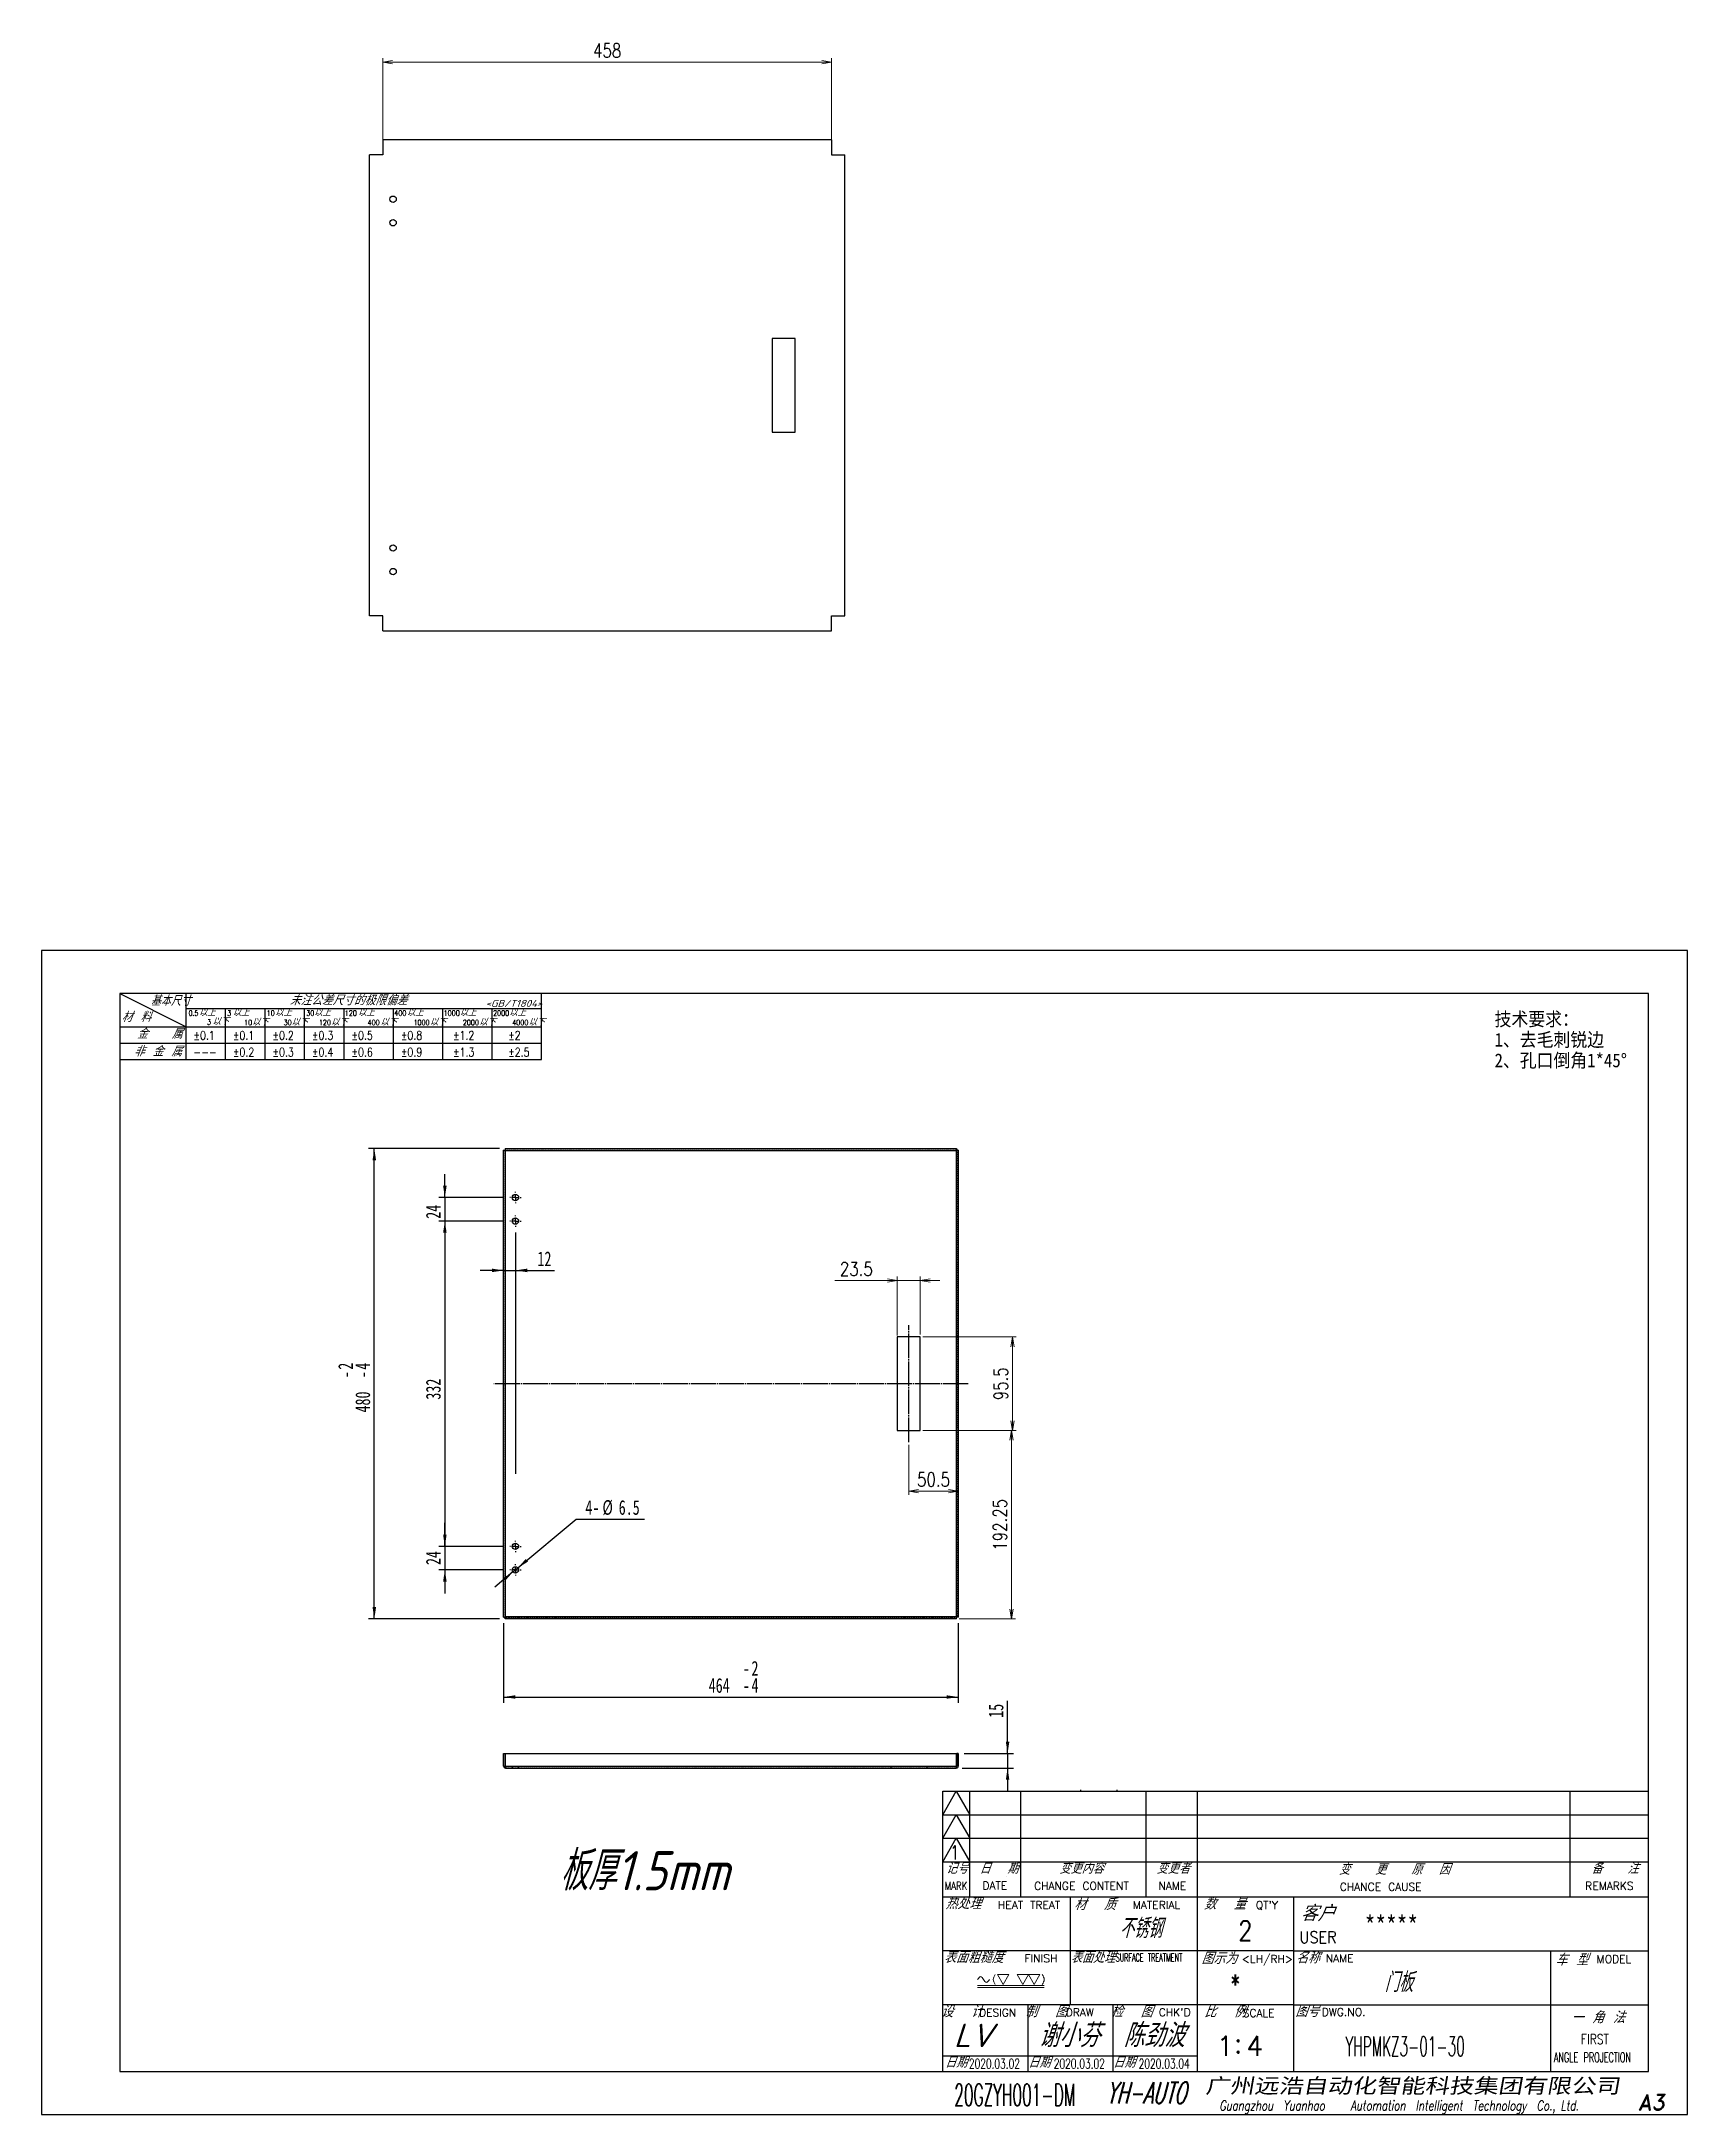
# Model space of a CAD drawing. Header units: millimetres. Extents: x 27429 to 29109, y 21419 to 23535.
import ezdxf
from ezdxf.enums import TextEntityAlignment as Align

# ---------------------------------------------------------------- set-up
doc = ezdxf.new("R2010")
doc.units = ezdxf.units.MM
doc.header["$PDMODE"] = 35
for name, pattern in [('SLD-中心线', [34.29, 30.48, -1.27, 1.27, -1.27]), ('SLD-实线', [0]), ('SLD-虚线', [1.905, 1.27, -0.635])]:
    doc.linetypes.add(name, pattern=pattern)
for name, color, linetype in [('CYLINDER', 141, 'Continuous'), ('图\\M+19E79\\M+195B6\\M+18E9A', 7, 'Continuous'), ('标注', 5, 'Continuous')]:
    doc.layers.add(name, color=color, linetype=linetype)
doc.layers.add('DIM', color=3, linetype='Continuous', lineweight=20)
doc.layers.add('标注线', color=3, linetype='Continuous', lineweight=25)
doc.styles.add('DIM', font='romans.shx', dxfattribs={"width": 0.8, "bigfont": 'bigfont.shx'})
doc.styles.add('GB', font='gbeitc.shx', dxfattribs={"bigfont": 'gbcbig.shx'})
doc.styles.add('hzdkt', font='simplex.shx')
doc.styles.add('SLDTEXTSTYLE1', font='TXT', dxfattribs={"width": 0.7})
doc.styles.get("Standard").update_dxf_attribs({"font": 'txt.shx', "width": 0.8, "oblique": 20, "bigfont": 'bigfont.shx'})
doc.styles.add('宋体', font='', dxfattribs={"width": 0.8, "height": 5})
doc.styles.add('标题\\M+18E9A', font='romand.shx', dxfattribs={"oblique": 10, "bigfont": 'bigfont.shx'})
doc.styles.add('标题栏字体', font='romans.shx', dxfattribs={"oblique": 10, "bigfont": 'bigfont.shx'})
doc.styles.get('宋体').set_extended_font_data('SimSun')
doc.dimstyles.new('YH 1-4', dxfattribs={"dimscale": 4, "dimtxt": 3.5, "dimasz": 2.5, "dimexe": 1, "dimexo": 0.625, "dimgap": 1.2, "dimtad": 3, "dimdsep": 46, "dimtxsty": 'DIM', "dimblk": 'OPEN', "dimcen": 0, "dimclrd": 8, "dimclre": 8, "dimclrt": 2, "dimazin": 2, "dimtfac": 0.5, "dimtmove": 0, "dimatfit": 3, "dimldrblk": 'OPEN', "dimfxl": 0, "dimtolj": 2, "dimlwd": 13, "dimlwe": 13, "dimarcsym": 0})

# ---------------------------------------------------------------- blocks, each defined once
blk = doc.blocks.new('FINISH_012')
at = {"layer": 'DIM'}
for p, q in [((-16.94, -5), (-14.06, -5)), ((-15.5, -7.5), (-16.94, -5)), ((-14.06, -5), (-15.5, -7.5)), ((-11.94, -5), (-9.06, -5)), ((-10.5, -7.5), (-11.94, -5)), ((-9.06, -5), (-10.5, -7.5)), ((-7.61, -7.5), (-9.06, -5)), ((-9.06, -5), (-6.17, -5)), ((-6.17, -5), (-7.61, -7.5)), ((-22.04, -7.78), (-5, -7.78)), ((-22.04, -8.28), (-5, -8.28))]:
    blk.add_line(p, q, dxfattribs=at)
for points in [[(-17.5, -5), (-18, -6.25), (-17.5, -7.5)], [(-5.5, -5), (-5, -6.25), (-5.5, -7.5)], [(-22, -6.25), (-21.25, -5.5), (-20.5, -6.25), (-19.75, -7), (-19, -6.25)]]:
    blk.add_spline(points, degree=3, dxfattribs=at)
blk = doc.blocks.new('YH A3')
at = {"layer": 'Defpoints', "linetype": 'Continuous'}
for p, q in [((0, 297), (0, 0)), ((420, 297), (0, 297)), ((420, 0), (420, 297)), ((0, 0), (420, 0))]:
    blk.add_line(p, q, dxfattribs=at)
at = {"layer": '图\\M+19E79\\M+195B6\\M+18E9A', "linetype": 'Continuous'}
for p, q in [((20, 286), (20, 11)), ((410, 286), (20, 286)), ((410, 11), (410, 286)), ((20, 11), (410, 11))]:
    blk.add_line(p, q, dxfattribs=at)
at = {"layer": '图\\M+19E79\\M+195B6\\M+18E9A', "color": 9}
for p, q in [((20, 286), (36.88, 277.54)), ((36.88, 269.2), (36.88, 286)), ((127.6, 269.2), (127.6, 286)), ((36.88, 282.22), (127.6, 282.22)), ((46.96, 269.2), (46.96, 282.22)), ((57.04, 269.2), (57.04, 282.22)), ((67.12, 269.2), (67.12, 282.22)), ((77.2, 269.2), (77.2, 282.22)), ((89.8, 269.2), (89.8, 282.22)), ((102.4, 269.2), (102.4, 282.22)), ((115, 269.2), (115, 282.22)), ((20, 277.54), (127.6, 277.54)), ((20, 273.37), (127.6, 273.37)), ((20, 269.2), (127.6, 269.2)), ((230, 82.5), (410, 82.5)), ((230, 76.5), (233.43, 82.5)), ((233.43, 82.5), (236.86, 76.5)), ((236.86, 55.5), (236.86, 82.5)), ((249.86, 55.5), (249.86, 82.5)), ((281.86, 55.5), (281.86, 82.5)), ((390, 82.5), (390, 55.5)), ((230, 76.5), (410, 76.5)), ((230, 70.5), (233.43, 76.5)), ((233.43, 76.5), (236.86, 70.5)), ((230, 70.5), (410, 70.5)), ((230, 64.5), (233.43, 70.5)), ((233.43, 70.5), (236.86, 64.5)), ((230, 64.5), (410, 64.5)), ((230, 64.5), (410, 64.5)), ((410, 55.5), (230, 55.5)), ((262.5, 55.5), (262.5, 41.75)), ((319.5, 55.5), (319.5, 11)), ((319.5, 41.75), (230, 41.75)), ((262.5, 41.75), (262.5, 28)), ((319.5, 41.75), (410, 41.75)), ((385, 41.75), (385, 11)), ((319.5, 28), (230, 28)), ((251.68, 28), (251.68, 11)), ((273.34, 28), (273.34, 11)), ((319.5, 28), (410, 28)), ((230, 15), (295, 15))]:
    blk.add_line(p, q, dxfattribs=at)
at = {"layer": '图\\M+19E79\\M+195B6\\M+18E9A', "color": 9, "linetype": 'Continuous'}
for p, q in [((230, 11), (230, 82.5)), ((295, 11), (295, 82.5)), ((246.18, 60.71), (246.18, 60.71)), ((246.18, 60.71), (246.18, 60.71)), ((246.18, 60.71), (246.18, 60.71)), ((399.47, 38.42), (399.47, 38.42))]:
    blk.add_line(p, q, dxfattribs=at)
at = {"layer": '图\\M+19E79\\M+195B6\\M+18E9A', "color": 7}
blk.add_line((410, 55.5), (230, 55.5), dxfattribs=at)
at = {"layer": '图\\M+19E79\\M+195B6\\M+18E9A', "color": 9}
for s, height, style, width, p in [('基本尺寸', 2.52, 'GB', 1.2, (27.84, 282.88)), ('未注公差尺寸的极限偏差', 2.52, 'GB', 1.5, (63.32, 283.02)), ('材 料', 2.52, 'GB', 1.5, (20.42, 278.77)), ('0.5', 1.35, 'DIM', 0.7, (37.54, 280.35)), ('以上', 1.62, 'GB', 1.3, (40.15, 280.3)), ('3', 1.35, 'DIM', 0.8, (47.39, 280.35)), ('以上', 1.62, 'GB', 1.3, (48.76, 280.3)), ('10', 1.35, 'DIM', 0.8, (57.47, 280.35)), ('以上', 1.62, 'GB', 1.3, (59.6, 280.3)), ('30', 1.35, 'DIM', 0.8, (67.55, 280.35)), ('以上', 1.62, 'GB', 1.3, (69.53, 280.3)), ('120', 1.35, 'DIM', 0.8, (77.39, 280.35)), ('以上', 1.62, 'GB', 1.3, (80.72, 280.3)), ('400', 1.35, 'DIM', 0.8, (90.03, 280.35)), ('以上', 1.62, 'GB', 1.3, (93.19, 280.3)), ('1000', 1.35, 'DIM', 0.8, (102.63, 280.35)), ('以上', 1.62, 'GB', 1.3, (106.67, 280.3)), ('<GB/T1804>', 1.8, 'GB', 1.3, (113.29, 282.59)), ('2000', 1.35, 'DIM', 0.8, (115.23, 280.35)), ('以上', 1.62, 'GB', 1.3, (119.31, 280.3)), ('金   属', 2.52, 'GB', 1.5, (24.33, 274.48)), ('\\M+1817D0.1', 2.205, 'DIM', 0.8, (38.78, 274.23)), ('3', 1.35, 'DIM', 0.8, (42.24, 278.06)), ('以下', 1.62, 'GB', 1.3, (43.61, 278.01)), ('\\M+1817D0.1', 2.205, 'DIM', 0.8, (48.86, 274.23)), ('10', 1.35, 'DIM', 0.8, (51.7, 277.92)), ('以下', 1.62, 'GB', 1.3, (53.69, 277.87)), ('\\M+1817D0.2', 2.205, 'DIM', 0.8, (58.94, 274.23)), ('30', 1.35, 'DIM', 0.8, (61.78, 277.92)), ('以下', 1.62, 'GB', 1.3, (63.77, 277.87)), ('\\M+1817D0.3', 2.205, 'DIM', 0.8, (69.02, 274.23)), ('120', 1.35, 'DIM', 0.8, (70.77, 277.92)), ('以下', 1.62, 'GB', 1.3, (73.85, 277.87)), ('\\M+1817D0.5', 2.205, 'DIM', 0.8, (79.1, 274.23)), ('400', 1.35, 'DIM', 0.8, (83.21, 277.92)), ('以下', 1.62, 'GB', 1.3, (86.45, 277.87)), ('\\M+1817D0.8', 2.205, 'DIM', 0.8, (91.7, 274.23)), ('1000', 1.35, 'DIM', 0.8, (94.92, 277.92)), ('以下', 1.62, 'GB', 1.3, (99.05, 277.87)), ('\\M+1817D1.2', 2.205, 'DIM', 0.8, (105.02, 274.23)), ('2000', 1.35, 'DIM', 0.8, (107.5, 277.92)), ('以下', 1.62, 'GB', 1.3, (111.65, 277.87)), ('\\M+1817D2', 2.205, 'DIM', 0.8, (119.09, 274.23)), ('4000', 1.35, 'DIM', 0.8, (120.1, 277.92)), ('以下', 1.62, 'GB', 1.3, (124.25, 277.87)), ('非 金 属', 2.52, 'GB', 1.5, (23.53, 269.99)), ('---', 2.205, 'DIM', 0.8, (38.78, 269.94)), ('\\M+1817D0.2', 2.205, 'DIM', 0.8, (48.86, 269.94)), ('\\M+1817D0.3', 2.205, 'DIM', 0.8, (58.94, 269.94)), ('\\M+1817D0.4', 2.205, 'DIM', 0.8, (69.02, 269.94)), ('\\M+1817D0.6', 2.205, 'DIM', 0.8, (79.1, 269.94)), ('\\M+1817D0.9', 2.205, 'DIM', 0.8, (91.7, 269.94)), ('\\M+1817D1.3', 2.205, 'DIM', 0.8, (105.02, 269.94)), ('\\M+1817D2.5', 2.205, 'DIM', 0.8, (119.09, 269.94)), ('记号', 2.8, 'GB', 1.4, (230.72, 61.43)), ('日  期', 2.8, 'GB', 1.4, (239.28, 61.43)), ('变更内容', 2.8, 'GB', 1.4, (259.68, 61.43)), ('变更者', 2.8, 'GB', 1.4, (284.48, 61.43)), ('变   更   原  因', 2.8, 'GB', 1.4, (331.02, 61.18)), ('备   注', 2.8, 'GB', 1.4, (395.41, 61.43)), ('热处理', 3, 'GB', 1.4, (230.61, 52.37)), ('材  质', 3, 'GB', 1.4, (263.44, 52.14)), ('数  量', 3, 'GB', 1.4, (296.59, 52.28)), ('表面粗糙度', 3, 'GB', 1.4, (230.24, 38.66)), ('表面处理', 3, 'GB', 1.3, (262.62, 38.66)), ('图示为', 3, 'GB', 1.4, (295.92, 38.38)), ('名称\u3000', 3, 'GB', 1.4, (320.05, 38.56)), ('比  例\u3000', 3, 'GB', 1.4, (296.61, 24.77)), ('图号', 3, 'GB', 1.4, (319.87, 24.88))]:
    blk.add_text(s, height=height, dxfattribs=dict(at, style=style, width=width)).set_placement(p)
for s, height, width, p in [('MARK', 2, 0.8, (233.35, 57.34)), ('USER', 3, 0.9, (325.72, 43.73))]:
    blk.add_text(s, height=height, dxfattribs=dict(at, width=width)).set_placement(p, align=Align.CENTER)
for s, p in [('DATE', (243.26, 57.42)), ('CHANGE CONTENT', (265.34, 57.34)), ('HEAT TREAT', (252, 52.46)), ('MATERIAL', (284.5, 52.46)), ('FINISH', (255.02, 38.84))]:
    blk.add_text(s, height=2, dxfattribs=at).set_placement(p, align=Align.CENTER)
for s, p in [('NAME', (288.56, 58.34)), ('CHANCE CAUSE', (341.71, 58.09)), ('REMARKS', (400.08, 58.34)), ('MODEL', (401.21, 39.65))]:
    blk.add_text(s, height=2, dxfattribs=at).set_placement(p, align=Align.MIDDLE)
for s, p in [("QT'Y ", (309.85, 52.43)), ('<LH/RH>', (306.29, 38.68)), ('NAME', (327.69, 38.84)), (' DESIGN', (237.43, 25.01)), (' DRAW', (259.57, 25.06)), ("CHK'D", (285.09, 25.09)), ('SCALE', (306.49, 24.88)), ('DWG.NO.', (326.67, 25.14))]:
    blk.add_text(s, height=2, dxfattribs=at).set_placement(p)
at = {"layer": '图\\M+19E79\\M+195B6\\M+18E9A', "color": 9, "style": 'GB'}
for s, height, width, p in [('客户', 4, 1.5, (325.5, 49.34)), ('设  计', 3, 1.4, (234.8, 24.81)), ('制  图', 3, 1.4, (256.29, 24.81)), ('检  图', 3, 1.4, (278.12, 24.81)), ('一 角 法', 3, 1.4, (397.09, 23.29)), ('日期', 2.8, 1.4, (233.29, 11.96)), ('日期', 2.8, 1.4, (254.52, 11.96)), ('日期', 2.8, 1.4, (276.18, 11.96))]:
    blk.add_text(s, height=height, dxfattribs=dict(at, width=width)).set_placement(p, align=Align.CENTER)
at = {"layer": '图\\M+19E79\\M+195B6\\M+18E9A', "color": 9}
for s, height, width, p in [('SURFACE TREATMENT', 2, 0.6, (274.08, 39.06)), ('FIRST', 2.5, 0.800645, (392.8, 17.97)), ('ANGLE PROJECTION', 2.5, 0.6, (385.9, 13.33))]:
    blk.add_text(s, height=height, dxfattribs=dict(at, width=width)).set_placement(p)
at = {"layer": '图\\M+19E79\\M+195B6\\M+18E9A', "color": 9, "style": 'GB', "width": 1.4}
blk.add_text('车 型', height=3, dxfattribs=at).set_placement((390.38, 39.65), align=Align.MIDDLE)
at = {"layer": '图\\M+19E79\\M+195B6\\M+18E9A', "color": 9, "style": '标题栏字体'}
blk.add_text(':', height=5, dxfattribs=at).set_placement((304.25, 15.69))
at = {"layer": '图\\M+19E79\\M+195B6\\M+18E9A', "color": 7, "style": '标题\\M+18E9A'}
for s, height, oblique, width, p in [('YH-AUTO', 5.5, 15, 0.6, (281.84, 5.55)), ('Guangzhou  Yuanhao   Automation  Intelligent  Technology  Co., Ltd.', 2.5, 10, 0.75, (346.39, 1.94))]:
    blk.add_text(s, height=height, dxfattribs=dict(at, oblique=oblique, width=width)).set_placement(p, align=Align.MIDDLE)
at = {"layer": '图\\M+19E79\\M+195B6\\M+18E9A', "color": 7, "lineweight": -3, "style": '宋体', "oblique": 10, "width": 1.2}
blk.add_text('广州远浩自动化智能科技集团有限公司', height=3.8, dxfattribs=at).set_placement((296.96, 5.45))
at = {"layer": '图\\M+19E79\\M+195B6\\M+18E9A', "color": 7, "style": '标题\\M+18E9A', "oblique": 10}
blk.add_text('A3', height=4, dxfattribs=at).set_placement((410.8, 3.14), align=Align.MIDDLE)
blk = doc.blocks.new('_Open')
at = {"color": 0, "linetype": 'ByBlock', "lineweight": -2}
for p, q in [((-1, 0.17), (0, 0)), ((-1, -0.17), (0, 0)), ((0, 0), (-1, 0))]:
    blk.add_line(p, q, dxfattribs=at)
blk = doc.blocks.new('*D3')
at = {"layer": 'CYLINDER', "color": 8, "lineweight": 13, "transparency": 16777216}
for p, q in [((26162.7, 4377.8), (26257.4, 4377.8)), ((26253.4, 4367.8), (26253.4, 4195.5)), ((26199.8, 4185.5), (26257.4, 4185.5))]:
    blk.add_line(p, q, dxfattribs=at)
at = {"layer": 'Defpoints', "color": 0, "transparency": 16777216}
for p in [(26160.2, 4377.8), (26197.3, 4185.5), (26253.4, 4185.5)]:
    blk.add_point(p, dxfattribs=at)
at = {"layer": 'CYLINDER', "color": 8, "lineweight": 13, "transparency": 16777216, "xscale": 10, "yscale": 10, "zscale": 10}
for p, rotation in [((26253.4, 4377.8), 90), ((26253.4, 4185.5), 270)]:
    blk.add_blockref('_Open', p, dxfattribs=dict(at, rotation=rotation))
at = {"layer": 'CYLINDER', "color": 2, "transparency": 16777216, "insert": (26241.6, 4281.6), "char_height": 14, "attachment_point": 5, "rotation": 90, "style": 'DIM'}
blk.add_mtext('\\A2;192.25', dxfattribs=at)
blk = doc.blocks.new('*D4')
at = {"layer": 'CYLINDER', "color": 8, "lineweight": 13, "transparency": 16777216}
for p, q in [((26162.7, 4473.3), (26258.2, 4473.3)), ((26254.2, 4387.8), (26254.2, 4463.3)), ((26162.7, 4377.8), (26258.2, 4377.8))]:
    blk.add_line(p, q, dxfattribs=at)
at = {"layer": 'Defpoints', "color": 0, "transparency": 16777216}
for p in [(26160.2, 4473.3), (26254.2, 4473.3), (26160.2, 4377.8)]:
    blk.add_point(p, dxfattribs=at)
at = {"layer": 'CYLINDER', "color": 8, "lineweight": 13, "transparency": 16777216, "xscale": 10, "yscale": 10, "zscale": 10}
for p, rotation in [((26254.2, 4473.3), 90), ((26254.2, 4377.8), 270)]:
    blk.add_blockref('_Open', p, dxfattribs=dict(at, rotation=rotation))
at = {"layer": 'CYLINDER', "color": 2, "transparency": 16777216, "insert": (26242.4, 4425.5), "char_height": 14, "attachment_point": 5, "rotation": 90, "style": 'DIM'}
blk.add_mtext('\\A2;95.5', dxfattribs=at)
blk = doc.blocks.new('*D5')
at = {"layer": 'CYLINDER', "color": 8, "lineweight": 13, "transparency": 16777216}
for p, q in [((26126.7, 4530.9), (26073, 4530.9)), ((26136.7, 4474.6), (26136.7, 4534.9)), ((26160.2, 4530.9), (26136.7, 4530.9)), ((26160.2, 4475.8), (26160.2, 4534.9)), ((26170.2, 4530.9), (26180.2, 4530.9))]:
    blk.add_line(p, q, dxfattribs=at)
at = {"layer": 'Defpoints', "color": 0, "transparency": 16777216}
for p in [(26160.2, 4530.9), (26136.7, 4472.1), (26160.2, 4473.3)]:
    blk.add_point(p, dxfattribs=at)
at = {"layer": 'CYLINDER', "color": 8, "lineweight": 13, "transparency": 16777216, "xscale": 10, "yscale": 10, "zscale": 10}
blk.add_blockref('_Open', (26136.7, 4530.9), dxfattribs=at)
at = {"layer": 'CYLINDER', "color": 8, "lineweight": 13, "transparency": 16777216, "xscale": 10, "yscale": 10, "zscale": 10, "rotation": 180}
blk.add_blockref('_Open', (26160.2, 4530.9), dxfattribs=at)
at = {"layer": 'CYLINDER', "color": 2, "transparency": 16777216, "insert": (26094.9, 4542.7), "char_height": 14, "attachment_point": 5, "style": 'DIM'}
blk.add_mtext('\\A2;23.5', dxfattribs=at)
blk = doc.blocks.new('*D6')
at = {"layer": 'CYLINDER', "color": 8, "lineweight": 13, "transparency": 16777216}
for p, q in [((26148.5, 4363.3), (26148.5, 4312)), ((26199, 4359.8), (26199, 4312)), ((26158.5, 4316), (26189, 4316))]:
    blk.add_line(p, q, dxfattribs=at)
at = {"layer": 'Defpoints', "color": 0, "transparency": 16777216}
for p in [(26148.5, 4365.8), (26199, 4362.3), (26199, 4316)]:
    blk.add_point(p, dxfattribs=at)
at = {"layer": 'CYLINDER', "color": 8, "lineweight": 13, "transparency": 16777216, "xscale": 10, "yscale": 10, "zscale": 10, "rotation": 180}
blk.add_blockref('_Open', (26148.5, 4316), dxfattribs=at)
at = {"layer": 'CYLINDER', "color": 8, "lineweight": 13, "transparency": 16777216, "xscale": 10, "yscale": 10, "zscale": 10}
blk.add_blockref('_Open', (26199, 4316), dxfattribs=at)
at = {"layer": 'CYLINDER', "color": 2, "transparency": 16777216, "insert": (26173.7, 4327.8), "char_height": 14, "attachment_point": 5, "style": 'DIM'}
blk.add_mtext('\\A2;50.5', dxfattribs=at)
blk = doc.blocks.new('*D7')
at = {"layer": 'CYLINDER', "color": 8, "lineweight": 13, "transparency": 16777216}
for p, q in [((27777.5, 23421.7), (27777.5, 23518)), ((27787.5, 23514), (28225.5, 23514)), ((28235.5, 23421.7), (28235.5, 23518))]:
    blk.add_line(p, q, dxfattribs=at)
at = {"layer": 'Defpoints', "color": 0, "transparency": 16777216}
for p in [(28235.5, 23514), (27777.5, 23419.2), (28235.5, 23419.2)]:
    blk.add_point(p, dxfattribs=at)
at = {"layer": 'CYLINDER', "color": 8, "lineweight": 13, "transparency": 16777216, "xscale": 10, "yscale": 10, "zscale": 10, "rotation": 180}
blk.add_blockref('_Open', (27777.5, 23514), dxfattribs=at)
at = {"layer": 'CYLINDER', "color": 8, "lineweight": 13, "transparency": 16777216, "xscale": 10, "yscale": 10, "zscale": 10}
blk.add_blockref('_Open', (28235.5, 23514), dxfattribs=at)
at = {"layer": 'CYLINDER', "color": 2, "transparency": 16777216, "insert": (28006.5, 23525.8), "char_height": 14, "attachment_point": 5, "style": 'DIM'}
blk.add_mtext('\\A2;458', dxfattribs=at)

msp = doc.modelspace()

# ---------------------------------------------------------------- linework, layer by layer
at = {"color": 7, "linetype": 'SLD-实线'}
for p, q in [((28198.243, 23231.773), (28174.743, 23231.773)), ((28174.743, 23231.773), (28174.743, 23136.273)), ((28198.243, 23136.273), (28198.243, 23231.773)), ((28174.743, 23136.273), (28198.243, 23136.273)), ((27902.518, 22405.188), (27902.841, 22403.188)), ((27902.518, 22405.188), (27902.518, 22403.688)), ((27902.518, 22405.188), (28363.164, 22405.188)), ((28362.841, 22403.188), (28363.164, 22405.188)), ((28363.164, 22405.188), (28363.164, 22403.688)), ((27900.841, 22403.511), (27902.341, 22403.511)), ((27902.841, 22403.188), (27900.841, 22403.511)), ((27900.841, 21926.865), (27900.841, 22403.511)), ((27902.841, 22403.188), (27902.341, 22403.511)), ((27902.518, 22403.688), (27902.841, 22403.188)), ((27902.841, 22403.188), (28362.841, 22403.188)), ((27902.841, 21927.188), (27902.841, 22403.188)), ((28362.841, 22403.188), (28363.164, 22403.688)), ((28364.841, 22403.511), (28362.841, 22403.188)), ((28363.341, 22403.511), (28362.841, 22403.188)), ((28362.841, 22403.188), (28362.841, 21927.188)), ((28364.841, 22403.511), (28363.341, 22403.511)), ((28364.841, 22403.511), (28364.841, 21926.865)), ((28326.091, 22212.938), (28302.591, 22212.938)), ((28302.591, 22212.938), (28302.591, 22117.438)), ((28326.091, 22117.438), (28326.091, 22212.938)), ((28302.591, 22117.438), (28326.091, 22117.438)), ((27900.841, 21926.865), (27902.841, 21927.188)), ((27900.841, 21926.865), (27902.341, 21926.865)), ((27902.341, 21926.865), (27902.841, 21927.188)), ((27902.841, 21927.188), (27902.518, 21926.688)), ((27902.841, 21927.188), (27902.518, 21925.188)), ((27902.518, 21925.188), (27902.518, 21926.688)), ((28363.164, 21925.188), (27902.518, 21925.188)), ((28362.841, 21927.188), (27902.841, 21927.188)), ((28362.841, 21927.188), (28363.341, 21926.865)), ((28362.841, 21927.188), (28364.841, 21926.865)), ((28363.164, 21925.188), (28362.841, 21927.188)), ((28363.164, 21926.688), (28362.841, 21927.188)), ((28363.164, 21925.188), (28363.164, 21926.688)), ((28364.841, 21926.865), (28363.341, 21926.865)), ((27900.841, 21774.973), (27900.841, 21787.973)), ((27900.841, 21787.973), (27902.341, 21787.973)), ((27900.841, 21774.973), (27902.341, 21774.973)), ((27902.341, 21774.973), (27902.341, 21787.973)), ((27902.518, 21787.973), (27902.518, 21774.973)), ((27902.518, 21787.973), (28363.164, 21787.973)), ((27902.518, 21774.973), (28363.164, 21774.973)), ((27902.841, 21772.973), (28362.841, 21772.973)), ((28363.164, 21774.973), (28363.164, 21787.973)), ((28363.341, 21787.973), (28363.341, 21774.973)), ((28364.841, 21787.973), (28363.341, 21787.973)), ((28364.841, 21774.973), (28363.341, 21774.973)), ((28364.841, 21787.973), (28364.841, 21774.973))]:
    msp.add_line(p, q, dxfattribs=at)
at = {"color": 7, "linetype": 'SLD-虚线'}
for p, q in [((27902.341, 21926.865), (27902.341, 22403.511)), ((27902.518, 22403.688), (28363.164, 22403.688)), ((28363.341, 22403.511), (28363.341, 21926.865)), ((28363.164, 21926.688), (27902.518, 21926.688)), ((27902.841, 21774.473), (28362.841, 21774.473)), ((27902.841, 21772.973), (27902.841, 21774.473)), ((27909.591, 21774.473), (27909.591, 21772.973)), ((27916.091, 21772.973), (27916.091, 21774.473)), ((28295.841, 21774.473), (28295.841, 21772.973)), ((28332.841, 21774.473), (28332.841, 21772.973)), ((28362.841, 21772.973), (28362.841, 21774.473)), ((28489.557, 21750.88), (28489.557, 21749.38)), ((28526.557, 21750.88), (28526.557, 21749.38))]:
    msp.add_line(p, q, dxfattribs=at)
at = {"color": 7, "linetype": 'SLD-实线'}
for centre in [(27787.993, 23374.023), (27787.993, 23350.023), (27787.993, 23018.023), (27787.993, 22994.023), (27912.841, 22355.188), (27912.841, 22331.188), (27912.841, 21999.188), (27912.841, 21975.188)]:
    msp.add_circle(centre, 3.25, dxfattribs=at)
for centre, radius, start, end in [((27902.841, 21774.973), 2, 180, 270), ((27902.841, 21774.973), 0.5, 180, 230.635108), ((28362.841, 21774.973), 2, 270, 0), ((28362.841, 21774.973), 0.5, 309.364892, 0)]:
    msp.add_arc(centre, radius, start, end, dxfattribs=at)
at = {"color": 7, "linetype": 'SLD-虚线'}
for centre, start, end in [((27902.841, 21774.973), 230.635108, 270), ((28362.841, 21774.973), 270, 309.364892)]:
    msp.add_arc(centre, 0.5, start, end, dxfattribs=at)
at = {"color": 7, "linetype": 'SLD-实线'}
for centre, start_param, end_param in [((27902.841, 21774.973), 1.57079633, 3.14159265), ((28362.841, 21774.973), 3.14159265, 4.71238898)]:
    msp.add_ellipse(centre, major_axis=(0, 2), ratio=0.16161165, start_param=start_param, end_param=end_param, dxfattribs=at)
at = {"color": 7, "linetype": 'SLD-虚线'}
for centre, start_param, end_param in [((27902.841, 21774.973), 1.57079633, 3.14159265), ((28362.841, 21774.973), 3.14159265, 4.71238898)]:
    msp.add_ellipse(centre, major_axis=(0, 0.5), ratio=0.64644661, start_param=start_param, end_param=end_param, dxfattribs=at)
at = {"layer": 'CYLINDER'}
for p, q in [((28235.493, 23434.523), (27777.493, 23434.523)), ((27777.493, 23434.523), (27777.493, 23419.223)), ((28235.493, 23434.523), (28235.493, 23419.223)), ((27763.993, 22948.823), (27763.993, 23419.223)), ((27777.493, 23419.223), (27763.993, 23419.223)), ((28235.493, 23419.223), (28248.993, 23419.223)), ((28248.993, 22948.823), (28248.993, 23419.223)), ((27777.493, 22948.823), (27763.993, 22948.823)), ((27777.493, 22933.523), (27777.493, 22948.823)), ((28235.493, 22948.823), (28248.993, 22948.823)), ((28235.493, 22933.523), (28235.493, 22948.823)), ((27777.493, 22933.523), (28235.493, 22933.523))]:
    msp.add_line(p, q, dxfattribs=at)
at = {"layer": '标注', "color": 179, "linetype": 'SLD-实线'}
msp.add_line((27702.58, 22515.284), (27702.58, 22515.142), dxfattribs=at)
at = {"layer": '标注'}
for p, q in [((27896.518, 22405.188), (27762.841, 22405.188)), ((27768.841, 21925.188), (27768.841, 22405.188)), ((27840.841, 22355.188), (27840.841, 22379.188)), ((27901.091, 22355.188), (27834.841, 22355.188)), ((27840.841, 22355.188), (27840.841, 22331.188)), ((27901.091, 22331.188), (27834.841, 22331.188)), ((27901.091, 22331.188), (27834.841, 22331.188)), ((27840.841, 22331.188), (27840.841, 22307.188)), ((27840.841, 22331.188), (27840.841, 21999.188)), ((27912.841, 22319.438), (27912.841, 22073.176)), ((27900.841, 22280.846), (27876.841, 22280.846)), ((27900.841, 22280.846), (27912.841, 22280.846)), ((27912.841, 22280.846), (27952.795, 22280.846)), ((27915.331, 21977.277), (27974.705, 22027.094)), ((27974.705, 22027.094), (28044.462, 22027.094)), ((27840.841, 21999.188), (27840.841, 22023.188)), ((27901.091, 21999.188), (27834.841, 21999.188)), ((27901.091, 21999.188), (27834.841, 21999.188)), ((27840.841, 21999.188), (27840.841, 21975.188)), ((27901.091, 21975.188), (27834.841, 21975.188)), ((27840.841, 21975.188), (27840.841, 21951.188)), ((27910.351, 21973.099), (27891.965, 21957.673)), ((27910.351, 21973.099), (27915.331, 21977.277)), ((27896.518, 21925.188), (27762.841, 21925.188)), ((27900.841, 21920.865), (27900.841, 21839.469)), ((28364.841, 21920.865), (28364.841, 21839.469)), ((27900.841, 21845.469), (28364.841, 21845.469)), ((28415.161, 21787.973), (28415.161, 21841.726)), ((28368.841, 21772.973), (28421.161, 21772.973)), ((28370.841, 21787.973), (28421.161, 21787.973)), ((28415.161, 21787.973), (28415.161, 21772.973)), ((28415.161, 21772.973), (28415.161, 21748.973))]:
    msp.add_line(p, q, dxfattribs=at)
at = {"layer": '标注', "color": 0}
for p, q in [((27907.841, 22355.188), (27907.091, 22355.188)), ((27912.841, 22355.188), (27910.341, 22355.188)), ((27912.841, 22360.188), (27912.841, 22360.938)), ((27912.841, 22355.188), (27912.841, 22357.688)), ((27912.841, 22355.188), (27912.841, 22352.688)), ((27912.841, 22355.188), (27915.341, 22355.188)), ((27912.841, 22350.188), (27912.841, 22349.438)), ((27917.841, 22355.188), (27918.591, 22355.188)), ((27907.841, 22331.188), (27907.091, 22331.188)), ((27912.841, 22331.188), (27910.341, 22331.188)), ((27912.841, 22336.188), (27912.841, 22336.938)), ((27912.841, 22331.188), (27912.841, 22333.688)), ((27912.841, 22331.188), (27912.841, 22328.688)), ((27912.841, 22331.188), (27915.341, 22331.188)), ((27912.841, 22326.188), (27912.841, 22325.438)), ((27917.841, 22331.188), (27918.591, 22331.188)), ((27912.841, 22004.188), (27912.841, 22004.938)), ((27907.841, 21999.188), (27907.091, 21999.188)), ((27912.841, 21999.188), (27910.341, 21999.188)), ((27912.841, 21999.188), (27912.841, 22001.688)), ((27912.841, 21999.188), (27912.841, 21996.688)), ((27912.841, 21999.188), (27915.341, 21999.188)), ((27912.841, 21994.188), (27912.841, 21993.438)), ((27917.841, 21999.188), (27918.591, 21999.188)), ((27907.841, 21975.188), (27907.091, 21975.188)), ((27912.841, 21975.188), (27910.341, 21975.188)), ((27912.841, 21980.188), (27912.841, 21980.938)), ((27912.841, 21975.188), (27912.841, 21977.688)), ((27912.841, 21975.188), (27912.841, 21972.688)), ((27912.841, 21975.188), (27915.341, 21975.188)), ((27912.841, 21970.188), (27912.841, 21969.438)), ((27917.841, 21975.188), (27918.591, 21975.188))]:
    msp.add_line(p, q, dxfattribs=at)
at = {"layer": '标注', "linetype": 'SLD-中心线', "ltscale": 0.833333}
for p, q in [((28314.341, 22105.438), (28314.341, 22224.938)), ((28374.841, 22165.188), (27890.841, 22165.188))]:
    msp.add_line(p, q, dxfattribs=at)
at = {"layer": '标注'}
for points in [[(27768.841, 22405.188), (27767.041, 22393.188), (27770.641, 22393.188)], [(27840.841, 22355.188), (27842.641, 22367.188), (27839.041, 22367.188)], [(27840.841, 22331.188), (27839.041, 22319.188), (27842.641, 22319.188)], [(27840.841, 22331.188), (27839.041, 22319.188), (27842.641, 22319.188)], [(27900.841, 22280.846), (27888.841, 22282.646), (27888.841, 22279.046)], [(27912.841, 22280.846), (27924.841, 22279.046), (27924.841, 22282.646)], [(27840.841, 21999.188), (27842.641, 22011.188), (27839.041, 22011.188)], [(27840.841, 21999.188), (27842.641, 22011.188), (27839.041, 22011.188)], [(27915.331, 21977.277), (27925.68, 21983.611), (27923.366, 21986.369)], [(27840.841, 21975.188), (27839.041, 21963.188), (27842.641, 21963.188)], [(27910.351, 21973.099), (27900.001, 21966.765), (27902.315, 21964.007)], [(27768.841, 21925.188), (27770.641, 21937.188), (27767.041, 21937.188)], [(27900.841, 21845.469), (27912.841, 21843.669), (27912.841, 21847.269)], [(28364.841, 21845.469), (28352.841, 21847.269), (28352.841, 21843.669)], [(28415.161, 21787.973), (28416.961, 21799.973), (28413.361, 21799.973)], [(28415.161, 21772.973), (28413.361, 21760.973), (28416.961, 21760.973)]]:
    msp.add_solid(points, dxfattribs=at)

# ---------------------------------------------------------------- block references
at = {"xscale": 4, "yscale": 4, "zscale": 4}
msp.add_blockref('YH A3', (27429.125, 21419.38), dxfattribs=at)
at = {"layer": '图\\M+19E79\\M+195B6\\M+18E9A', "xscale": 4, "yscale": 4, "zscale": 4}
msp.add_blockref('FINISH_012', (28472.603, 21582.222), dxfattribs=at)

# ---------------------------------------------------------------- texts
at = {"layer": '图\\M+19E79\\M+195B6\\M+18E9A', "color": 3}
for s, height, style, p in [('板厚1.5mm', 40, 'GB', (27957.756, 21648.219)), ('不锈钢', 20, 'GB', (28529.415, 21599.453)), ('门板', 20, 'GB', (28799.912, 21544.453)), ('1', 20, '标题栏字体', (28628.622, 21479.393)), ('4', 20, '标题栏字体', (28658.811, 21479.393))]:
    msp.add_text(s, height=height, dxfattribs=dict(at, style=style)).set_placement(p)
at = {"layer": '图\\M+19E79\\M+195B6\\M+18E9A', "color": 3, "style": '标题栏字体'}
for s, height, width, p in [('1', 14, 0.8, (28356.529, 21679.798)), ('2', 20, 0.8, (28650.949, 21596.985)), ('*', 20, 0.8, (28641.922, 21542.355)), ('YHPMKZ3-01-30', 20, 0.511179, (28759.999, 21479.037)), ('2020.03.02', 10, 0.675202, (28375.685, 21466.321)), ('2020.03.02', 10, 0.675202, (28462.325, 21466.321)), ('2020.03.04', 10, 0.675202, (28548.965, 21466.321)), ('20GZYH001-DM', 22.4, 0.511179, (28360.757, 21428.158))]:
    msp.add_text(s, height=height, dxfattribs=dict(at, width=width)).set_placement(p)
at = {"layer": '图\\M+19E79\\M+195B6\\M+18E9A', "color": 3, "lineweight": -3}
for s, height, style, width, p in [('*****', 20, '宋体', 0.8, (28779.639, 21602.106)), ('LV', 24, 'GB', 1.2, (28360.018, 21488.158)), ('谢小芬', 24, 'GB', 1.2, (28446.658, 21488.158)), ('陈劲波', 24, 'GB', 1.2, (28533.298, 21488.158))]:
    msp.add_text(s, height=height, dxfattribs=dict(at, style=style, width=width)).set_placement(p)
at = {"layer": '标注', "char_height": 15, "attachment_point": 1, "rotation": 90, "style": 'SLDTEXTSTYLE1'}
for s, insert in [('24', (27821.505, 22333.528)), ('2', (27732.046, 22179.491)), ('-', (27732.046, 22170.762)), ('4', (27749.505, 22179.491)), ('-', (27749.505, 22170.762)), ('480', (27749.505, 22135.845)), ('332', (27821.505, 22148.939)), ('24', (27821.505, 21980.177)), ('15', (28395.825, 21824.268))]:
    msp.add_mtext(s, dxfattribs=dict(at, insert=insert))
at = {"layer": '标注', "char_height": 15, "attachment_point": 1, "style": 'SLDTEXTSTYLE1'}
for s, insert in [('12', (27935.337, 22300.182)), ('4-', (27984.23, 22046.43)), ('%%c', (28001.689, 22046.43)), ('6.5', (28018.274, 22046.43)), ('2', (28153.766, 21882.264)), ('464', (28110.12, 21864.805)), ('-', (28145.037, 21882.264)), ('-', (28145.037, 21864.805)), ('4', (28153.766, 21864.805))]:
    msp.add_mtext(s, dxfattribs=dict(at, insert=insert))
at = {"layer": '标注线', "insert": (28912.186, 22486.508), "char_height": 14, "attachment_point": 7, "line_spacing_factor": 0.903614, "style": 'hzdkt'}
msp.add_mtext('{\\fSimSun|b0|i0|c134|p2;\\W0.9;技术要求：\\fSimSun|b0|i0|c0|p2;\\P1\\fSimSun|b0|i0|c134|p2;、去毛刺锐边\\fSimSun|b0|i0|c0|p2;\\P2\\fSimSun|b0|i0|c134|p2;、孔口倒角\\fSimSun|b0|i0|c0|p2;1*45%%D}', dxfattribs=at)

# ---------------------------------------------------------------- dimensions: what is measured, and where the dimension line sits
at = {"layer": 'CYLINDER'}
dim = msp.add_linear_dim(base=(28235.493, 23514.033), p1=(27777.493, 23419.223), p2=(28235.493, 23419.223), dimstyle='YH 1-4', dxfattribs=at)
dim.commit()
dim.dimension.update_dxf_attribs({"geometry": '*D7', "text_midpoint": (28006.493, 23525.833)})
dim = msp.add_linear_dim(base=(28326.091, 22270.559), p1=(28302.591, 22211.806), p2=(28326.091, 22212.938), dimstyle='YH 1-4', dxfattribs=at)
dim.commit()
dim.dimension.update_dxf_attribs({"geometry": '*D5', "text_midpoint": (28260.724, 22270.559), "dimtype": 128, "insert": (2165.867, 17739.671)})
for base, p2, picture, middle in [((28420.105, 22212.938), (28326.091, 22212.938), '*D4', (28408.305, 22165.188)), ((28419.293, 21925.188), (28363.164, 21925.188), '*D3', (28407.493, 22021.313))]:
    dim = msp.add_linear_dim(base=base, p1=(28326.091, 22117.438), p2=p2, angle=90, dimstyle='YH 1-4', dxfattribs=at)
    dim.commit()
    dim.dimension.update_dxf_attribs({"geometry": picture, "text_midpoint": middle, "insert": (2165.867, 17739.671)})
dim = msp.add_linear_dim(base=(28364.841, 22055.626), p1=(28314.341, 22105.438), p2=(28364.841, 22101.973), dimstyle='YH 1-4', dxfattribs=at)
dim.commit()
dim.dimension.update_dxf_attribs({"geometry": '*D6', "text_midpoint": (28339.591, 22067.426), "insert": (2165.867, 17739.671)})

doc.saveas('drawing.dxf')
